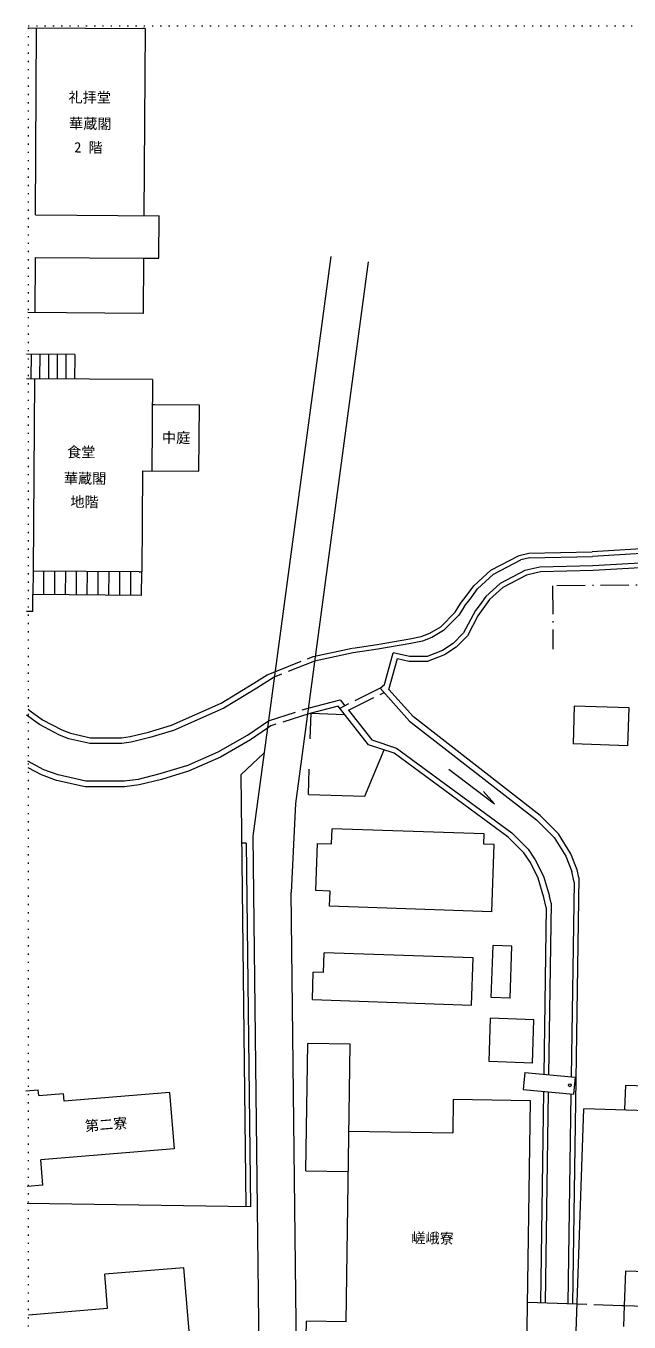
# Model space of a CAD drawing. Units: millimetres, scale not verified. Extents: x 11507 to 407039, y 22504 to 286236.
# Drawn here: x 11507 to 75402, y 149019 to 286236 of the extents above; entities that cross this region are included whole.
import ezdxf
from ezdxf.enums import TextEntityAlignment as Align

# ---------------------------------------------------------------- set-up
doc = ezdxf.new("R2010")
doc.units = ezdxf.units.MM
doc.header["$LTSCALE"] = 500
for name, pattern in [('DASHED', [7.5, 6, -1.5]), ('DASHED_DOTTED', [9.25, 6, -1.5, 0.25, -1.5]), ('DOTTED', [1.75, 0.25, -1.5])]:
    doc.linetypes.add(name, pattern=pattern)
for name, color, linetype, lineweight in [('0-0通り芯', 7, 'Continuous', 13), ('1-0', 3, 'Continuous', 13), ('1-1', 3, 'Continuous', 13)]:
    doc.layers.add(name, color=color, linetype=linetype, lineweight=lineweight)
doc.styles.add('ＭＳ ゴシック', font='')
doc.styles.get('ＭＳ ゴシック').set_extended_font_data('MS Gothic')

msp = doc.modelspace()

# ---------------------------------------------------------------- linework, layer by layer
at = {"layer": '0-0通り芯', "color": 4, "linetype": 'DOTTED'}
for p, q in [((11743.3, 286236.3), (407039, 286236.3)), ((11743.3, 286036.9), (11743.3, 22527.9))]:
    msp.add_line(p, q, dxfattribs=at)
at = {"layer": '1-0'}
for p, q in [((56293, 207559.4), (61157.3, 203881.9)), ((61157.3, 203881.9), (59984.8, 205205.1))]:
    msp.add_line(p, q, dxfattribs=at)
at = {"layer": '1-0', "color": 4}
msp.add_circle((69115.9, 174084.7), 150, dxfattribs=at)
at = {"layer": '1-1', "color": 6}
for p, q in [((11743.3, 286036.9), (23893.6, 285958.2)), ((12516.7, 266231.4), (12645, 286036.3)), ((24144.7, 285956.6), (23893.6, 285958.2)), ((24144.7, 285956.6), (24016.4, 266149.8)), ((12516.7, 266231.4), (25616.4, 266146.6)), ((25587.2, 261646.7), (25616.4, 266146.6)), ((12487.5, 261731.7), (12449.6, 255888.6)), ((12487.5, 261731.7), (23987.3, 261657.1)), ((23949.3, 255807.2), (23987.3, 261657.1)), ((23987.3, 261657.1), (25587.2, 261646.7)), ((23949.3, 255807.2), (11724.8, 255886.5)), ((16676, 251454.3), (11577.4, 251487.3)), ((12048.5, 251473.5), (12031.9, 248905.1)), ((12974.1, 251482.6), (12957.4, 248894.9)), ((13899.6, 251478.1), (13882.8, 248884.6)), ((14825.1, 251464.3), (14808.3, 248874.4)), ((15750.5, 251450.7), (15733.7, 248864.2)), ((16674.6, 251232.2), (16659.2, 248854)), ((16676, 251454.3), (16674.6, 251232.2)), ((24904, 248800.9), (11578.5, 248887.3)), ((12404.1, 248866.4), (12272.3, 228516.8)), ((24904, 248800.9), (24841.3, 239131.1)), ((25138.3, 246129.1), (24866.3, 246130.9)), ((29886.6, 246098.3), (25138.3, 246129.1)), ((29841.2, 239098.5), (29886.6, 246098.3)), ((23841.3, 239137.4), (23772, 228432.3)), ((23841.3, 239137.4), (29841.2, 239098.5)), ((12272.3, 228516.8), (12256.2, 226034.9)), ((23520.2, 228455), (12277.4, 228527.8)), ((13406.2, 226026.8), (13422.2, 228508.3)), ((14556.1, 226018.6), (14572.2, 228499.9)), ((15706.1, 226010.5), (15722.2, 228491.5)), ((16856.1, 226002.3), (16872.2, 228483)), ((18006.1, 225994.1), (18022.1, 228474.5)), ((19156, 225986), (19172.1, 228466.1)), ((20306, 225977.8), (20322.1, 228457.7)), ((21456, 225969.7), (21472, 228449.2)), ((22605.9, 225961.5), (22622, 228440.8)), ((23520.2, 228455), (23770.9, 228453.4)), ((23755.9, 225953.4), (23772, 228432.3)), ((12244.5, 224227.9), (12256.2, 226034.9)), ((23755.9, 225953.4), (12255.2, 226027.9)), ((12244.5, 224227.9), (11579.1, 224232.2)), ((41625.9, 210770.5), (41717.9, 213471.3)), ((47417.7, 204682), (49446.5, 209607.9)), ((41425.6, 204886), (41516.5, 207556.5)), ((41425.6, 204886), (47417.6, 204682)), ((64345, 175432.5), (64178.3, 173640.3)), ((64345, 175432.5), (69697.1, 174934.6)), ((69697.1, 174934.6), (69530.3, 173142.4)), ((11507, 173487.7), (12813.7, 173595.6)), ((12863.1, 172997.7), (12813.7, 173595.6)), ((12863.1, 172997.7), (15501.1, 173215.6)), ((15566.9, 172418.3), (15501.1, 173215.6)), ((26716, 173339.3), (15566.9, 172418.3)), ((26716, 173339.3), (27210, 167359.7)), ((64178.3, 173640.3), (69530.3, 173142.4)), ((27210, 167359.7), (13082.7, 166192.7)), ((13303.3, 163521.9), (13082.7, 166192.7)), ((13303.3, 163521.9), (11647.3, 163385.1)), ((28249.9, 154771.2), (19867.3, 154078.7)), ((20163.7, 150490.9), (19867.3, 154078.7)), ((30843.4, 123376.1), (28249.9, 154771.2)), ((11785.1, 149798.8), (20163.7, 150490.9)), ((20163.7, 150490.9), (20159.7, 150539.3))]:
    msp.add_line(p, q, dxfattribs=at)
at = {"layer": '1-1'}
for p, q in [((43808.2, 261811.8), (37194, 212703.6)), ((47772.4, 261277.9), (40049, 203933.7)), ((64791.6, 230427.2), (71503.6, 230576.3)), ((84215.6, 231324.1), (71503.6, 230576.3)), ((84230.2, 230824.1), (71523.6, 230076.7)), ((64854.1, 229928.4), (71523.6, 230076.7)), ((84259.6, 229824.1), (71564.1, 229077.3)), ((84274.1, 229324.1), (71584.1, 228577.6)), ((64345, 228579.4), (61731.3, 227210.3)), ((64520.1, 228106.7), (62021.1, 226797.7)), ((65963.1, 228952.8), (64345, 228579.4)), ((66025.5, 228454.1), (64520.1, 228106.7)), ((71564.1, 229077.3), (65963.1, 228952.8)), ((71584.1, 228577.6), (66025.5, 228454.1)), ((61731.3, 227210.3), (60237.7, 225841.2)), ((62021.1, 226797.7), (60614.1, 225507.9)), ((60614.1, 225507.9), (59394.7, 223800.7)), ((60237.7, 225841.2), (59615.4, 224969.9)), ((59117.5, 224347.6), (57872.8, 221982.7)), ((59394.7, 223800.7), (58280, 221682.8)), ((59615.4, 224969.9), (59117.5, 224347.6)), ((57872.8, 221982.7), (56752.6, 220862.5)), ((58280, 221682.8), (57071.1, 220474)), ((49483.3, 216532.5), (50404.8, 219866.8)), ((55632.4, 220115.8), (54014.4, 219493.4)), ((55863.7, 219669), (54107.2, 218993.4)), ((56752.6, 220862.5), (55632.4, 220115.8)), ((57071.1, 220474), (55863.7, 219669)), ((49958.7, 216000.1), (50858.9, 219257.4)), ((52083.4, 218993.4), (54107.2, 218993.4)), ((54014.4, 219493.4), (52147.4, 219493.4)), ((35651.6, 216643.4), (37072.1, 217536.7)), ((37816.1, 217295.7), (35966.8, 216132.8)), ((37072.1, 217536.7), (37869.1, 217855.5)), ((32203.6, 214550), (35651.6, 216643.4)), ((35966.8, 216132.8), (32481.8, 214017)), ((49035.8, 216132.9), (49483.3, 216532.5)), ((52147.4, 212647.8), (49035.8, 216132.9)), ((52558.7, 213088), (49958.7, 216000.1)), ((26921.5, 212216), (32203.6, 214550)), ((41407, 214016.9), (44803.9, 214888.2)), ((44576, 214210.3), (41572.1, 213439.8)), ((47805.5, 210143.6), (44576, 214210.3)), ((44803.9, 214888.2), (45297, 214267.2)), ((69598.9, 214230.9), (69462.8, 210233.1)), ((75395.5, 214033.8), (69598.9, 214230.9)), ((12940.6, 212274.4), (11571.5, 213270.2)), ((11756, 213901.2), (11943, 213741.9)), ((11943, 213741.9), (13259, 212784.8)), ((13259, 212784.8), (15303.3, 211702.5)), ((32481.8, 214017), (27129.7, 211652.1)), ((34971.1, 211154.2), (37200, 212686.6)), ((37194, 212703.6), (35543.6, 200449.6)), ((45682.5, 213781.7), (48164.5, 210656.4)), ((65987.6, 202643.4), (52558.7, 213088)), ((75259.4, 210035.9), (75395.5, 214033.8)), ((15056.5, 211154.2), (12940.6, 212274.4)), ((15303.3, 211702.5), (16223.5, 211357.4)), ((16223.5, 211357.4), (18358.5, 210883)), ((22538.6, 210998.3), (24481.5, 211484)), ((24481.5, 211484), (26921.5, 212216)), ((27129.7, 211652.1), (24640.4, 210905.3)), ((37100.9, 211890.4), (35291, 210646)), ((52147.4, 212647.8), (65589.7, 202192.7)), ((16052.3, 210780.8), (15056.5, 211154.2)), ((18292.6, 210283), (16052.3, 210780.8)), ((21653.2, 210283), (18292.6, 210283)), ((18358.5, 210883), (21615.9, 210883)), ((21615.9, 210883), (22538.6, 210998.3)), ((22649, 210407.5), (21653.2, 210283)), ((24640.4, 210905.3), (22649, 210407.5)), ((31863.8, 209370.8), (34971.1, 211154.2)), ((35291, 210646), (32135.1, 208834.7)), ((50499, 209245.7), (47805.5, 210143.6)), ((48164.5, 210656.4), (50778.3, 209785.1)), ((75259.4, 210035.9), (69462.8, 210233.1)), ((28518.2, 207892.5), (31863.8, 209370.8)), ((32135.1, 208834.7), (28726.4, 207328.6)), ((34264.4, 206959.6), (36713.8, 209230.7)), ((62583.9, 200367), (50499, 209245.7)), ((50778.3, 209785.1), (62975.9, 200823.5)), ((13411.9, 207498.9), (11707.4, 208401.3)), ((13165.1, 206950.7), (11759.7, 207694.7)), ((14910.5, 206937), (13411.9, 207498.9)), ((28518.2, 207892.5), (25700.9, 207047.3)), ((28726.4, 207328.6), (25859.9, 206468.6)), ((14739.3, 206360.4), (13165.1, 206950.7)), ((17787.8, 205683), (14739.3, 206360.4)), ((17853.6, 206283), (14910.5, 206937)), ((21902.3, 206283), (17853.6, 206283)), ((23384.7, 206468.3), (21902.3, 206283)), ((23495.1, 205877.4), (21939.6, 205683)), ((25700.9, 207047.3), (23384.7, 206468.3)), ((25859.9, 206468.6), (23495.1, 205877.4)), ((34264.4, 206959.6), (34787.1, 161240.5)), ((21939.6, 205683), (17787.8, 205683)), ((40049, 203933.7), (39612, 194487.8)), ((65589.7, 202192.7), (67456.7, 200325.7)), ((67929.3, 200701.7), (65987.6, 202643.4)), ((35543.6, 200449.6), (37362.7, 41336.4)), ((43889.6, 199646.2), (43944, 201245.2)), ((60034.7, 200697.5), (43944, 201245.2)), ((59997.3, 199598.2), (60034.7, 200697.5)), ((64252.2, 198698.8), (62583.9, 200367)), ((62975.9, 200823.5), (64718.4, 199081)), ((69240.7, 198603.4), (67929.3, 200701.7)), ((34473.2, 199703.4), (34348.4, 199702)), ((34850.4, 199707.7), (34473.2, 199703.4)), ((34850.4, 199707.7), (35290.3, 161233)), ((42220.4, 194700.1), (42390.5, 199697.2)), ((42390.5, 199697.2), (43889.6, 199646.2)), ((61096.7, 199560.8), (59997.3, 199598.2)), ((60855.1, 192464.9), (61096.7, 199560.8)), ((64718.4, 199081), (65465.2, 197960.8)), ((67456.7, 200325.7), (68701.4, 198334.2)), ((64945.3, 197659.1), (64252.2, 198698.8)), ((65775.9, 195997.8), (64945.3, 197659.1)), ((65465.2, 197960.8), (66336.5, 196218.3)), ((68701.4, 198334.2), (69323.7, 196716.2)), ((69899.7, 196889.9), (69240.7, 198603.4)), ((69572.6, 195596), (69323.7, 196716.2)), ((70079.9, 196078.9), (69899.7, 196889.9)), ((66375, 193961.1), (65775.9, 195997.8)), ((66336.5, 196218.3), (66958.8, 194102.4)), ((40599.9, 108076.5), (39612, 194487.8)), ((43719.5, 194649.1), (42220.4, 194700.1)), ((43665.1, 193050), (43719.5, 194649.1)), ((66631.6, 192896.4), (66375, 193961.1)), ((67138.6, 193353.7), (66957.9, 194103.4)), ((60855.1, 192464.9), (43665.1, 193050)), ((43046.2, 186017.7), (43117.7, 188116.4)), ((58871.1, 187580.2), (43117.7, 188116.4)), ((60801.6, 183380.1), (60988.8, 188876.9)), ((62987.6, 188808.9), (60988.8, 188876.9)), ((62800.5, 183312), (62987.6, 188808.9)), ((58701, 182583.1), (58871.1, 187580.2)), ((41848.2, 183156.8), (41946.9, 186055.1)), ((43046.2, 186017.7), (41946.9, 186055.1)), ((41848.2, 183156.8), (58701, 182583.1)), ((60570.5, 176588.9), (60727, 181186.2)), ((65324.3, 181029.8), (60727, 181186.2)), ((65167.8, 176432.4), (65324.3, 181029.8)), ((65167.8, 176432.4), (60570.5, 176588.9)), ((75009.2, 174057.4), (74924.6, 171574.1)), ((81315.7, 173842.7), (75009.2, 174057.4)), ((69686.4, 144991.9), (70592.4, 171606.2)), ((86883, 171051.7), (70592.4, 171606.2)), ((74924.6, 171574.1), (74920.7, 171458.9)), ((75009.8, 154406.3), (74886.7, 150788.7)), ((82641.4, 154146.6), (75009.8, 154406.3)), ((69853.1, 150919.7), (64639.5, 151097.2)), ((74886.2, 150774.7), (74809.9, 148534.1)), ((74886.7, 150788.7), (74886.2, 150774.7))]:
    msp.add_line(p, q, dxfattribs=at)
at = {"layer": '1-1', "color": 2}
for p, q in [((60746, 228613.3), (63749.8, 230186.8)), ((61035.8, 228200.7), (63924.9, 229714)), ((63749.8, 230186.8), (64791.6, 230427.2)), ((64854.1, 229928.4), (63924.9, 229714)), ((58957.8, 226974.1), (60746, 228613.3)), ((59334.2, 226640.9), (61035.8, 228200.7)), ((58258.9, 225995.7), (58957.8, 226974.1)), ((58657.9, 225694), (59334.2, 226640.9)), ((56977.9, 224159.8), (57541, 225098.4)), ((57541, 225098.4), (58258.9, 225995.7)), ((57952.5, 224812.3), (58657.9, 225694)), ((55446.9, 222628.7), (56977.9, 224159.8)), ((57375, 223849.7), (55756.9, 222231.7)), ((57952.5, 224812.3), (57375, 223849.7)), ((54294, 221937), (55446.9, 222628.7)), ((48707.5, 220733.9), (52179, 221353.9)), ((52179, 221353.9), (53378.9, 221593.8)), ((53516.5, 221111.5), (52271.9, 220862.5)), ((53378.9, 221593.8), (54294, 221937)), ((54512.2, 221484.8), (53516.5, 221111.5)), ((55756.9, 222231.7), (54512.2, 221484.8)), ((41919.9, 219475.8), (46069.3, 220356)), ((46173, 219866.8), (42065.6, 218995.5)), ((46122.4, 220364.7), (48707.5, 220733.9)), ((48786.8, 220240.2), (46173, 219866.8)), ((52271.9, 220862.5), (48786.8, 220240.2)), ((52136.7, 219493.4), (50404.8, 219866.8)), ((50858.9, 219257.4), (52083.4, 218993.4)), ((69572.6, 195596), (69262.1, 174977.7)), ((70079.9, 196078.9), (69400.2, 150940.6)), ((66631.6, 192896.4), (66365.8, 175245)), ((67138.6, 193353.7), (66865.2, 175199.8)), ((62800.5, 183312), (60801.6, 183380.1)), ((41155.1, 165045.4), (41357.7, 178499.6)), ((45857.2, 178431.9), (41357.7, 178499.6)), ((45414.8, 149051.5), (45857.2, 178431.9)), ((66338.6, 173438), (66001.5, 151053.1)), ((66838, 173392.6), (66501.2, 151028.9)), ((69235, 173175.9), (68901, 150998.4)), ((56770.1, 172566.8), (56717.4, 169067.4)), ((64969.2, 172443.3), (56770.1, 172566.8)), ((64490.6, 140663.7), (64969.2, 172443.3)), ((45718.7, 169233), (56717.4, 169067.4)), ((41155.1, 165045.4), (45654.3, 164977.7)), ((35290.3, 161233), (11651.7, 161588.9)), ((78101, 150638.9), (74907.1, 150747.7)), ((41152, 144915.2), (41215.3, 149114.9)), ((45414.8, 149051.5), (41215.3, 149114.9))]:
    msp.add_line(p, q, dxfattribs=at)
at = {"layer": '1-1', "linetype": 'DASHED_DOTTED'}
for p, q in [((84633, 227085.9), (67299.7, 226956.6)), ((67299.7, 226956.6), (67332.2, 220240.2))]:
    msp.add_line(p, q, dxfattribs=at)
at = {"layer": '1-1', "color": 2, "linetype": 'DASHED'}
for p, q in [((42065.6, 218995.5), (37816.1, 217295.7)), ((37869.1, 217855.5), (41919.9, 219475.8)), ((74666.2, 150755.9), (69914.2, 150917.6))]:
    msp.add_line(p, q, dxfattribs=at)
at = {"layer": '1-1', "linetype": 'DASHED'}
for p, q in [((49035.8, 216132.9), (44752.6, 213986.9)), ((45682.5, 213781.7), (49447.8, 215668.2)), ((37200, 212686.6), (41407, 214016.9)), ((41572.1, 213439.8), (37466.2, 212141.5)), ((37466.2, 212141.5), (37100.9, 211890.4)), ((69914.2, 150917.6), (69853.1, 150919.7)), ((74907.1, 150747.7), (74666.2, 150755.9))]:
    msp.add_line(p, q, dxfattribs=at)
at = {"layer": '1-1', "color": 4}
msp.add_line((41717.8, 213471.3), (45257, 213350.9), dxfattribs=at)

# ---------------------------------------------------------------- texts
at = {"layer": '1-1', "style": 'ＭＳ ゴシック'}
for s, rotation, p in [('礼拝堂', 359.602, (16009.5, 277811.3)), ('華蔵閣', 359.602, (16071.1, 275036.5)), ('2 階', 359.602, (16626.1, 272508.3)), ('中庭', 359.602, (25909.8, 241772.9)), ('食堂', 359.602, (15864.8, 240248.8)), ('華蔵閣', 359.602, (15518.4, 237477.8)), ('地階', 359.602, (16211.2, 234983.9)), ('第二寮', 4.722, (17838.9, 168881.2)), ('嵯峨寮', 359.137, (52325.5, 157067.5))]:
    msp.add_text(s, height=1100, rotation=rotation, dxfattribs=at).set_placement(p, align=Align.BOTTOM_LEFT)

doc.saveas('drawing.dxf')
